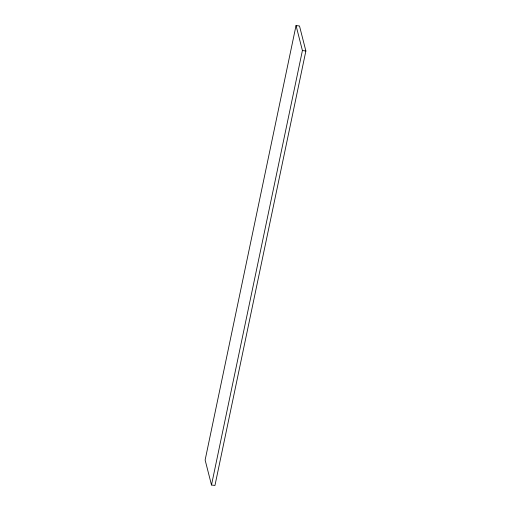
<?xml version="1.0" encoding="UTF-8"?>
<svg xmlns="http://www.w3.org/2000/svg" width="511" height="511" viewBox="0 0 511 511"><rect width="100%" height="100%" fill="white"/><g stroke="black" fill="none" stroke-linecap="round" stroke-linejoin="round"><path stroke-width="0.77" d="M296.041 25.55L205.128 460.015L211.497 485.003L214.959 485.45L305.872 50.985L299.503 25.997L296.041 25.55L302.41 50.538L211.497 485.003M302.41 50.538L305.872 50.985"/></g></svg>
